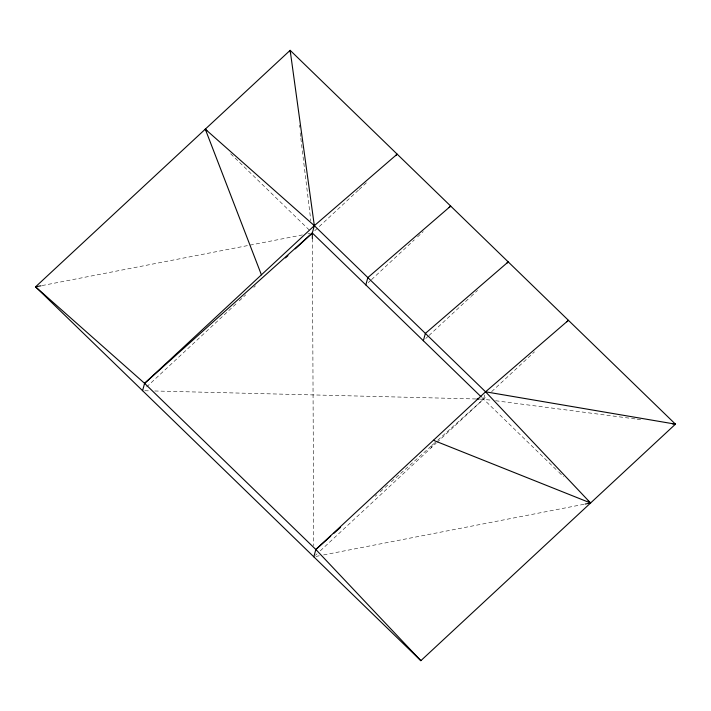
<?xml version="1.0" encoding="UTF-8"?>
<svg xmlns="http://www.w3.org/2000/svg" width="711" height="711" viewBox="0 0 711 711"><rect width="100%" height="100%" fill="white"/><g stroke="black" fill="none" stroke-linecap="round" stroke-linejoin="round"><path stroke-width="0.53" stroke-dasharray="3.56 2.67" d="M431.381 447.619L432.564 443.335M484.706 394.961L483.551 399.155L389.992 483.027M146.635 386.917L235.972 303.926M239.225 300.904L245.722 294.869M253.836 287.324L255.462 285.813M314.733 230.755L358.38 190.201M359.188 189.455L367.276 181.945M368.254 282.676L370.671 280.418M371.48 279.672L414.317 239.874M417.553 236.87L423.214 231.617M425.773 338.489L428.2 336.241M429.009 335.485L470.229 297.189M471.038 296.443L477.508 290.435M315.444 555.335L317.062 553.825M320.305 550.812L436.199 443.149M437.007 442.402L486.786 396.151M491.639 391.645L534.476 351.847M375.159 496.322L376.803 494.847M380.101 491.896L384.224 488.199M385.042 487.462L389.166 483.773M42.091 285.564L302.504 234.914M307.952 233.848L310.129 233.43M315.995 556.411L319.266 555.78M323.629 554.927L584.042 504.277M144.795 390.739L150.323 390.881M154.758 390.988L475.81 398.96M480.236 399.075L491.23 400.16M495.62 400.728L635.972 419.019M637.074 419.161L641.455 419.73M230.657 153.772L310.725 231.466M481.969 397.618L558.082 471.464M558.873 472.228L563.627 476.85M299.233 125.154L299.5 127.349M300.166 132.859L300.7 137.259M300.833 138.361L310.84 220.899M312.342 238.549L313.764 545.746"/><path stroke-width="1.07" d="M142.573 390.686L144.6 383.345L314.333 225.663L397.182 154.163L395.565 155.665M312.342 238.549L312.316 233.004L314.333 225.663L290.15 50.321L35.55 286.844L420.85 660.679L675.45 424.156L290.15 50.321L290.55 53.618M365.827 284.924L367.845 277.583L450.694 206.083L449.076 207.585M313.818 556.837L315.844 549.496L485.577 391.814L568.427 320.314L566.809 321.816M423.356 340.747L425.374 333.406L508.223 261.906L506.605 263.408M285.511 257.897L287.946 255.64M295.261 248.85L312.316 233.004L481.178 396.854M40.998 285.778L35.55 286.844L144.6 383.345L312.316 233.004M144.6 383.345L315.844 549.496L330.668 536.201M333.966 533.25L340.56 527.34M585.135 504.063L590.583 502.997L485.577 391.814L314.333 225.663L205.283 129.162L261.408 274.828M476.912 398.987L479.125 399.049M672.162 423.729L675.45 424.156L485.577 391.814M433.408 440.278L590.583 502.997L588.201 500.695M205.283 129.162L206.874 130.7M315.844 549.496L420.85 660.679"/></g></svg>
